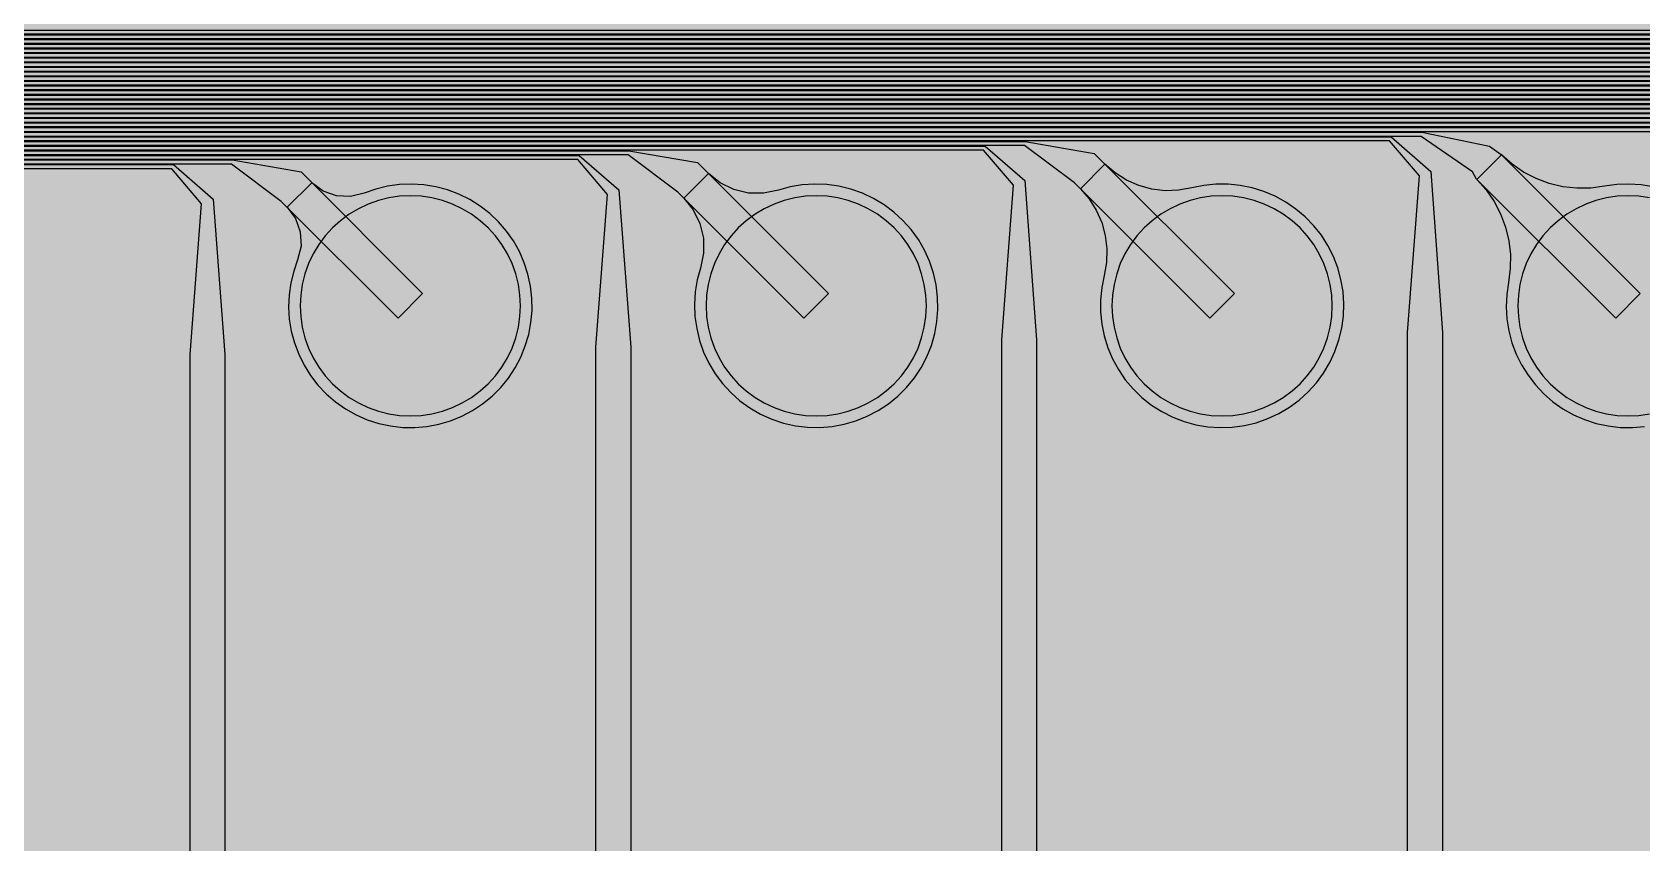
# Model space of a CAD drawing. Header units: metres. Extents: x -7231 to 10969, y -37556 to 1873.
# Drawn here: x -5395 to -4007, y -29504 to -28805 of the extents above; entities that cross this region are included whole.
import ezdxf

# ---------------------------------------------------------------- set-up
doc = ezdxf.new("R2010")
doc.units = ezdxf.units.M
for name, color, linetype in [('Metal1', 4, 'CONTINUOUS'), ('Metal2', 3, 'CONTINUOUS'), ('Polyimide', 7, 'CONTINUOUS'), ('Polyimide_Negative', 5, 'CONTINUOUS')]:
    doc.layers.add(name, color=color, linetype=linetype)

msp = doc.modelspace()

# ---------------------------------------------------------------- hatches: boundary and pattern name
at = {"layer": 'Polyimide'}
msp.add_hatch(color=7, dxfattribs=at).paths.add_polyline_path([(4065.7, -468), (4066.7, -502), (4068.5, -536), (4071.4, -570), (4075.5, -604), (4081, -638), (4088, -672), (4096.5, -706), (4106.6, -740), (4118.3, -774), (4131.6, -808), (4146.5, -842), (4162.9, -876), (4180.7, -910), (4199.8, -944), (4220.2, -978), (4241.7, -1012), (4264.2, -1046), (4287.5, -1080), (4311.5, -1114), (4336, -1148), (4360.9, -1182), (4385.9, -1216), (4410.9, -1250), (4435.7, -1284), (4460.2, -1318), (4484.2, -1352), (4507.5, -1385.9), (4530, -1419.9), (4551.5, -1453.9), (4571.9, -1487.9), (4591.1, -1521.9), (4608.9, -1555.9), (4625.3, -1589.9), (4640.1, -1623.9), (4653.4, -1657.9), (4665.1, -1691.9), (4675.2, -1725.9), (4683.7, -1759.9), (4690.7, -1793.9), (4696.2, -1827.9), (4700.3, -1861.9), (4703.2, -1895.9), (4705.1, -1929.9), (4706.1, -1963.9), (4706.4, -1997.9), (4706.5, -2031.9), (4706.5, -4793), (4710, -4838.4), (4720.2, -4882.7), (4737.1, -4925), (4760.1, -4964.2), (4788.9, -4999.5), (4822.6, -5030), (4860.5, -5055.1), (4901.8, -5074.2), (4901.8, -5074.2), (4970.7, -5105.2), (5034.7, -5145.3), (5092.8, -5193.5), (5143.8, -5249.2), (5186.9, -5311.2), (5221.2, -5378.4), (5246.2, -5449.7), (5261.4, -5523.7), (5266.5, -5599), (5261.4, -5674.3), (5246.2, -5748.3), (5221.2, -5819.6), (5186.9, -5886.8), (5143.8, -5948.8), (5092.8, -6004.5), (5034.7, -6052.7), (4970.7, -6092.8), (4901.8, -6123.8), (4860.5, -6142.9), (4822.6, -6168), (4788.9, -6198.5), (4760.1, -6233.8), (4737.1, -6273), (4720.2, -6315.3), (4710, -6359.6), (4706.5, -6405), (4706.5, -9221.5), (4710, -9266.9), (4720.2, -9311.2), (4737.1, -9353.5), (4760.1, -9392.7), (4788.9, -9428), (4822.6, -9458.5), (4860.5, -9483.6), (4901.8, -9502.7), (4970.7, -9533.7), (5034.7, -9573.8), (5092.8, -9622), (5143.8, -9677.7), (5186.9, -9739.7), (5221.2, -9806.9), (5246.2, -9878.2), (5261.4, -9952.2), (5266.5, -10027.5), (5261.4, -10102.8), (5246.2, -10176.8), (5221.2, -10248.1), (5186.9, -10315.3), (5143.8, -10377.3), (5092.8, -10433), (5034.7, -10481.2), (4970.7, -10521.3), (4901.8, -10552.3), (4860.5, -10571.4), (4822.6, -10596.5), (4788.9, -10627), (4760.1, -10662.3), (4737.1, -10701.5), (4720.2, -10743.8), (4710, -10788.1), (4706.5, -10833.5), (4706.5, -13650), (4710, -13695.4), (4720.2, -13739.7), (4737.1, -13782), (4760.1, -13821.2), (4788.9, -13856.5), (4822.6, -13887), (4860.5, -13912.1), (4901.8, -13931.2), (4970.7, -13962.2), (5034.7, -14002.2), (5092.8, -14050.5), (5143.8, -14106.2), (5186.9, -14168.2), (5221.2, -14235.4), (5246.2, -14306.7), (5261.4, -14380.7), (5266.5, -14456), (5261.4, -14531.3), (5246.2, -14605.3), (5221.2, -14676.5), (5186.9, -14743.8), (5143.8, -14805.8), (5092.8, -14861.5), (5034.7, -14909.7), (4970.7, -14949.8), (4901.8, -14980.8), (4860.5, -14999.9), (4822.6, -15025), (4788.9, -15055.5), (4760.1, -15090.8), (4737.1, -15130), (4720.2, -15172.3), (4710, -15216.6), (4706.5, -15262), (4706.5, -15456), (4720.9, -15750), (4764.1, -16041.3), (4835.7, -16326.8), (4934.9, -16604), (5060.7, -16870.2), (5212.1, -17122.7), (5387.5, -17359.2), (5585.2, -17577.3), (5803.3, -17775), (6039.8, -17950.4), (6292.3, -18101.8), (6558.4, -18227.6), (6835.6, -18326.8), (7121.2, -18398.3), (7412.4, -18441.5), (7706.5, -18456), (9969, -18456), (10047.4, -18459.8), (10125.1, -18471.4), (10201.2, -18490.4), (10275.2, -18516.9), (10346.1, -18550.5), (10413.5, -18590.8), (10476.5, -18637.6), (10534.7, -18690.3), (10587.4, -18748.5), (10634.2, -18811.5), (10674.5, -18878.9), (10708.1, -18949.8), (10734.6, -19023.8), (10753.6, -19099.9), (10765.2, -19177.6), (10769, -19256), (10769, -20895.8), (10730.2, -20951.4), (10694.6, -21009.1), (10662.2, -21068.6), (10633.2, -21129.9), (10607.6, -21192.7), (10585.5, -21256.7), (10566.9, -21322), (10552, -21388.1), (10540.8, -21455), (10533.4, -21522.3), (10529.6, -21590), (10529.6, -21657.8), (10533.4, -21725.5), (10540.8, -21792.9), (10552, -21859.7), (10566.9, -21925.9), (10585.5, -21991.1), (10607.6, -22055.2), (10633.2, -22117.9), (10662.2, -22179.2), (10694.6, -22238.7), (10730.2, -22296.4), (10769, -22352), (10769, -32454.2), (10728.7, -32510.5), (10691.7, -32568.9), (10658, -32629.3), (10627.8, -32691.6), (10601.2, -32755.4), (10578.2, -32820.7), (10558.9, -32887.1), (10543.4, -32954.5), (10531.8, -33022.7), (10524, -33091.4), (10520.1, -33160.5), (10520.1, -33229.7), (10524, -33298.8), (10531.8, -33367.5), (10543.4, -33435.7), (10558.9, -33503.1), (10578.2, -33569.5), (10601.2, -33634.8), (10627.8, -33698.6), (10658, -33760.8), (10691.7, -33821.3), (10728.7, -33879.7), (10769, -33936), (10769, -36556), (10765.2, -36634.4), (10753.6, -36712.1), (10734.6, -36788.2), (10708.1, -36862.1), (10674.5, -36933.1), (10634.2, -37000.5), (10587.4, -37063.5), (10534.7, -37121.7), (10476.5, -37174.4), (10413.5, -37221.2), (10346.1, -37261.5), (10275.2, -37295.1), (10201.2, -37321.6), (10125.1, -37340.6), (10047.4, -37352.1), (9969, -37356), (-6231, -37356), (-6309.4, -37352.1), (-6387.1, -37340.6), (-6463.2, -37321.6), (-6537.2, -37295.1), (-6608.1, -37261.5), (-6675.5, -37221.2), (-6738.5, -37174.4), (-6796.7, -37121.7), (-6849.4, -37063.5), (-6896.2, -37000.5), (-6936.5, -36933.1), (-6970.1, -36862.1), (-6996.6, -36788.2), (-7015.6, -36712.1), (-7027.2, -36634.4), (-7031, -36556), (-7031, -33936), (-6990.7, -33879.8), (-6953.7, -33821.3), (-6920, -33760.9), (-6889.8, -33698.6), (-6863.2, -33634.8), (-6840.2, -33569.5), (-6820.9, -33503.1), (-6805.4, -33435.7), (-6793.7, -33367.5), (-6785.9, -33298.8), (-6782, -33229.7), (-6782, -33160.5), (-6785.9, -33091.4), (-6793.7, -33022.7), (-6805.4, -32954.5), (-6820.9, -32887.1), (-6840.2, -32820.6), (-6863.2, -32755.4), (-6889.8, -32691.5), (-6920, -32629.3), (-6953.7, -32568.9), (-6990.7, -32510.4), (-7031, -32454.2), (-7031, -22364.8), (-6990.7, -22308.6), (-6953.7, -22250.1), (-6920, -22189.7), (-6889.8, -22127.5), (-6863.2, -22063.6), (-6840.2, -21998.4), (-6820.9, -21931.9), (-6805.4, -21864.5), (-6793.7, -21796.3), (-6785.9, -21727.6), (-6782, -21658.5), (-6782, -21589.3), (-6785.9, -21520.3), (-6793.7, -21451.5), (-6805.4, -21383.3), (-6820.9, -21315.9), (-6840.2, -21249.5), (-6863.2, -21184.2), (-6889.8, -21120.4), (-6920, -21058.1), (-6953.7, -20997.7), (-6990.7, -20939.3), (-7031, -20883), (-7031, -19256), (-7027.2, -19177.6), (-7015.6, -19099.9), (-6996.6, -19023.8), (-6970.1, -18949.8), (-6936.5, -18878.9), (-6896.2, -18811.5), (-6849.4, -18748.5), (-6796.7, -18690.3), (-6738.5, -18637.6), (-6675.5, -18590.8), (-6608.1, -18550.5), (-6537.2, -18516.9), (-6463.2, -18490.4), (-6387.1, -18471.4), (-6309.4, -18459.8), (-6231, -18456), (-3968.5, -18456), (-3674.4, -18441.5), (-3383.2, -18398.3), (-3097.6, -18326.8), (-2820.4, -18227.6), (-2554.3, -18101.8), (-2301.8, -17950.4), (-2065.3, -17775), (-1847.2, -17577.3), (-1649.5, -17359.2), (-1474.1, -17122.7), (-1322.7, -16870.2), (-1196.9, -16604), (-1097.7, -16326.8), (-1026.1, -16041.3), (-982.9, -15750), (-968.5, -15456), (-968.5, -15262), (-972, -15216.6), (-982.2, -15172.3), (-999.1, -15130), (-1022.1, -15090.8), (-1050.9, -15055.5), (-1084.6, -15025), (-1122.5, -14999.9), (-1163.8, -14980.8), (-1232.7, -14949.8), (-1296.7, -14909.7), (-1354.8, -14861.5), (-1405.8, -14805.8), (-1448.9, -14743.8), (-1483.2, -14676.5), (-1508.2, -14605.3), (-1523.4, -14531.3), (-1528.5, -14456), (-1523.4, -14380.7), (-1508.2, -14306.7), (-1483.2, -14235.4), (-1448.9, -14168.2), (-1405.8, -14106.2), (-1354.8, -14050.5), (-1296.7, -14002.2), (-1232.7, -13962.2), (-1163.8, -13931.2), (-1122.5, -13912.1), (-1084.6, -13887), (-1050.9, -13856.5), (-1022.1, -13821.2), (-999.1, -13782), (-982.2, -13739.7), (-972, -13695.4), (-968.5, -13650), (-968.5, -12309.6), (-972, -12264.3), (-982.2, -12219.9), (-999.1, -12177.7), (-1022.1, -12138.5), (-1050.9, -12103.2), (-1084.6, -12072.6), (-1122.5, -12047.5), (-1163.8, -12028.5), (-1232.7, -11997.4), (-1296.7, -11957.4), (-1354.8, -11909.1), (-1405.8, -11853.5), (-1448.9, -11791.5), (-1483.2, -11724.2), (-1508.2, -11653), (-1523.4, -11579), (-1528.5, -11503.7), (-1523.4, -11428.3), (-1508.2, -11354.4), (-1483.2, -11283.1), (-1448.9, -11215.9), (-1405.8, -11153.8), (-1354.8, -11098.2), (-1296.7, -11049.9), (-1232.7, -11009.9), (-1163.8, -10978.8), (-1122.5, -10959.8), (-1084.6, -10934.7), (-1050.9, -10904.1), (-1022.1, -10868.9), (-999.1, -10829.6), (-982.2, -10787.4), (-972, -10743), (-968.5, -10697.7), (-968.5, -9357.3), (-972, -9311.9), (-982.2, -9267.6), (-999.1, -9225.4), (-1022.1, -9186.1), (-1050.9, -9150.8), (-1084.6, -9120.3), (-1122.5, -9095.2), (-1163.8, -9076.2), (-1163.8, -9076.2), (-1232.7, -9045.1), (-1296.7, -9005.1), (-1354.8, -8956.8), (-1405.8, -8901.1), (-1448.9, -8839.1), (-1483.2, -8771.9), (-1508.2, -8700.6), (-1523.4, -8626.7), (-1528.5, -8551.3), (-1523.4, -8476), (-1508.2, -8402), (-1483.2, -8330.8), (-1448.9, -8263.5), (-1405.8, -8201.5), (-1354.8, -8145.9), (-1296.7, -8097.6), (-1232.7, -8057.6), (-1163.8, -8026.5), (-1163.8, -8026.5), (-1122.5, -8007.4), (-1084.6, -7982.4), (-1050.9, -7951.8), (-1022.1, -7916.5), (-999.1, -7877.3), (-982.2, -7835), (-972, -7790.7), (-968.5, -7745.4), (-968.5, -6405), (-972, -6359.6), (-982.2, -6315.3), (-999.1, -6273), (-1022.1, -6233.8), (-1050.9, -6198.5), (-1084.6, -6168), (-1122.5, -6142.9), (-1163.8, -6123.8), (-1163.8, -6123.8), (-1232.7, -6092.8), (-1296.7, -6052.7), (-1354.8, -6004.5), (-1405.8, -5948.8), (-1448.9, -5886.8), (-1483.2, -5819.6), (-1508.2, -5748.3), (-1523.4, -5674.3), (-1528.5, -5599), (-1523.4, -5523.7), (-1508.2, -5449.7), (-1483.2, -5378.4), (-1448.9, -5311.2), (-1405.8, -5249.2), (-1354.8, -5193.5), (-1296.7, -5145.3), (-1232.7, -5105.2), (-1163.8, -5074.2), (-1163.8, -5074.2), (-1122.5, -5055.1), (-1084.6, -5030), (-1050.9, -4999.5), (-1022.1, -4964.2), (-999.1, -4925), (-982.2, -4882.7), (-972, -4838.4), (-968.5, -4793), (-968.5, -2031.9), (-968.4, -1997.9), (-968.1, -1963.9), (-967.1, -1929.9), (-965.2, -1895.9), (-962.2, -1861.9), (-958, -1827.9), (-952.4, -1793.9), (-945.3, -1759.9), (-936.6, -1725.9), (-926.4, -1691.9), (-914.4, -1657.9), (-900.9, -1623.9), (-885.7, -1589.9), (-869.1, -1555.9), (-850.9, -1521.9), (-831.4, -1487.9), (-810.6, -1453.9), (-788.7, -1419.9), (-765.8, -1385.9), (-742.1, -1352), (-717.6, -1318), (-692.7, -1284), (-667.4, -1250), (-641.9, -1216), (-616.4, -1182), (-591.1, -1148), (-566.1, -1114), (-541.7, -1080), (-517.9, -1046), (-495, -1012), (-473.1, -978), (-452.4, -944), (-432.8, -910), (-414.7, -876), (-398, -842), (-382.9, -808), (-369.3, -774), (-357.4, -740), (-347.1, -706), (-338.4, -672), (-331.3, -638), (-325.7, -604), (-321.5, -570), (-318.6, -536), (-316.7, -502), (-315.7, -468), (-315.3, -434), (-315.2, -400), (-315.2, 401), (-315.2, 451), (-315.2, 1644), (-270.2, 1644), (-270, 1637.1), (-269.4, 1630.3), (-268.2, 1623.5), (-266.7, 1616.8), (-264.7, 1610.2), (-262.3, 1603.8), (-259.4, 1597.6), (-256.2, 1591.5), (-252.6, 1585.7), (-248.6, 1580.1), (-244.2, 1574.8), (-239.5, 1569.8), (-234.5, 1565.1), (-229.2, 1560.7), (-223.6, 1556.7), (-217.8, 1553.1), (-211.7, 1549.8), (-205.4, 1547), (-199, 1544.6), (-192.4, 1542.6), (-185.7, 1541), (-179, 1539.9), (-172.1, 1539.2), (-165.2, 1539), (-158.4, 1539.2), (-151.5, 1539.9), (-144.8, 1541), (-138.1, 1542.6), (-131.5, 1544.6), (-125.1, 1547), (-118.8, 1549.8), (-112.8, 1553.1), (-106.9, 1556.7), (-101.3, 1560.7), (-96, 1565.1), (-91, 1569.8), (-86.3, 1574.8), (-81.9, 1580.1), (-77.9, 1585.7), (-74.3, 1591.5), (-71.1, 1597.6), (-68.2, 1603.8), (-65.8, 1610.2), (-63.8, 1616.8), (-62.3, 1623.5), (-61.1, 1630.3), (-60.5, 1637.1), (-60.2, 1644), (1853, 1644), (1853, 1573), (3815.2, 1573), (3815.5, 1579.5), (3816.1, 1586.1), (3817.2, 1592.5), (3818.7, 1598.9), (3820.6, 1605.1), (3822.9, 1611.3), (3825.6, 1617.2), (3828.6, 1623), (3832.1, 1628.6), (3835.9, 1633.9), (3840.1, 1638.9), (3844.5, 1643.7), (3849.3, 1648.2), (3854.4, 1652.3), (3859.7, 1656.1), (3865.2, 1659.6), (3871, 1662.7), (3877, 1665.4), (3883.1, 1667.7), (3889.4, 1669.6), (3895.7, 1671.1), (3902.2, 1672.1), (3908.7, 1672.8), (3915.2, 1673), (3921.8, 1672.8), (3928.3, 1672.1), (3934.8, 1671.1), (3941.1, 1669.6), (3947.4, 1667.7), (3953.5, 1665.4), (3959.5, 1662.7), (3965.2, 1659.6), (3970.8, 1656.1), (3976.1, 1652.3), (3981.2, 1648.2), (3986, 1643.7), (3990.4, 1638.9), (3994.6, 1633.9), (3998.4, 1628.6), (4001.9, 1623), (4004.9, 1617.2), (4007.6, 1611.3), (4009.9, 1605.1), (4011.8, 1598.9), (4013.3, 1592.5), (4014.4, 1586.1), (4015, 1579.5), (4015.2, 1573), (4065.2, 1573), (4065.2, 451), (4065.2, 401), (4065.2, -400), (4065.3, -434), (4065.7, -468)])

# ---------------------------------------------------------------- linework, layer by layer
at = {"layer": 'Metal1'}
for points in [[(1216.7, -19211.9), (1216.7, -30063.7), (1185.7, -30094.7), (-5826.2, -30094.7), (-5857.2, -30063.7), (-5857.2, -28838.3), (-5826.2, -28807.2), (-372.8, -28807.2), (-338.9, -28837.1), (-328.5, -28993.5), (-328.5, -29781), (-358.5, -29781), (-358.5, -28993.5), (-348.1, -28840.9), (-374.2, -28810.8), (-5824.8, -28810.8), (-5853.7, -28839.7), (-5853.7, -30062.3), (-5824.8, -30091.2), (1184.3, -30091.2), (1213.2, -30062.3), (1213.2, -19211.9)], [(1208.7, -19211.9), (1208.7, -30055.7), (1177.7, -30086.7), (-5818.2, -30086.7), (-5849.2, -30055.7), (-5849.2, -28846.3), (-5818.2, -28815.2), (-722.8, -28815.2), (-688.9, -28845.1), (-678.5, -28999.9), (-678.5, -29781), (-708.5, -29781), (-708.5, -28999.9), (-698.1, -28848.9), (-724.2, -28818.8), (-5816.8, -28818.8), (-5845.7, -28847.7), (-5845.7, -30054.3), (-5816.8, -30083.2), (1176.3, -30083.2), (1205.2, -30054.3), (1205.2, -19211.9)], [(1200.7, -19211.9), (1200.7, -30047.7), (1169.7, -30078.7), (-5810.2, -30078.7), (-5841.2, -30047.7), (-5841.2, -28854.3), (-5810.2, -28823.2), (-1072.8, -28823.2), (-1038.8, -28853.1), (-1028.5, -29006.3), (-1028.5, -29781), (-1058.5, -29781), (-1058.5, -29006.3), (-1048.2, -28856.9), (-1074.2, -28826.8), (-5808.8, -28826.8), (-5837.7, -28855.7), (-5837.7, -30046.3), (-5808.8, -30075.2), (1168.3, -30075.2), (1197.2, -30046.3), (1197.2, -19211.9)], [(1192.7, -19211.9), (1192.7, -30039.7), (1161.7, -30070.7), (-5802.2, -30070.7), (-5833.2, -30039.7), (-5833.2, -28862.3), (-5802.2, -28831.2), (-1422.8, -28831.2), (-1388.8, -28861.1), (-1378.5, -29012.7), (-1378.5, -29781), (-1408.5, -29781), (-1408.5, -29012.7), (-1398.2, -28864.9), (-1424.2, -28834.8), (-5800.8, -28834.8), (-5829.7, -28863.7), (-5829.7, -30038.3), (-5800.8, -30067.2), (1160.3, -30067.2), (1189.2, -30038.3), (1189.2, -19211.9)], [(1184.7, -19211.9), (1184.7, -30031.7), (1153.7, -30062.7), (-5794.2, -30062.7), (-5825.2, -30031.7), (-5825.2, -28870.3), (-5794.2, -28839.2), (-1772.8, -28839.2), (-1738.8, -28869.1), (-1728.5, -29019.1), (-1728.5, -29781), (-1758.5, -29781), (-1758.5, -29019.1), (-1748.2, -28872.9), (-1774.2, -28842.8), (-5792.8, -28842.8), (-5821.7, -28871.7), (-5821.7, -30030.3), (-5792.8, -30059.2), (1152.3, -30059.2), (1181.2, -30030.3), (1181.2, -19211.9)], [(1176.7, -19211.9), (1176.7, -30023.7), (1145.7, -30054.7), (-5786.2, -30054.7), (-5817.2, -30023.7), (-5817.2, -28878.3), (-5786.2, -28847.2), (-2122.8, -28847.2), (-2088.8, -28877), (-2078.5, -29025.5), (-2078.5, -29781), (-2108.5, -29781), (-2108.5, -29025.5), (-2098.2, -28881), (-2124.2, -28850.8), (-5784.8, -28850.8), (-5813.7, -28879.7), (-5813.7, -30022.3), (-5784.8, -30051.2), (1144.3, -30051.2), (1173.2, -30022.3), (1173.2, -19211.9)], [(1168.7, -19211.9), (1168.7, -30015.7), (1137.7, -30046.7), (-5778.2, -30046.7), (-5809.2, -30015.7), (-5809.2, -28886.3), (-5778.2, -28855.2), (-2472.8, -28855.2), (-2438.7, -28885), (-2428.5, -29031.9), (-2428.5, -29781), (-2458.5, -29781), (-2458.5, -29031.9), (-2448.3, -28889), (-2474.2, -28858.8), (-5776.8, -28858.8), (-5805.7, -28887.7), (-5805.7, -30014.3), (-5776.8, -30043.2), (1136.3, -30043.2), (1165.2, -30014.3), (1165.2, -19211.9)], [(1160.7, -19211.9), (1160.7, -30007.7), (1129.7, -30038.7), (-5770.2, -30038.7), (-5801.2, -30007.7), (-5801.2, -28894.3), (-5770.2, -28863.2), (-2822.8, -28863.2), (-2788.7, -28893), (-2778.5, -29038.3), (-2778.5, -29781), (-2808.5, -29781), (-2808.5, -29038.3), (-2798.3, -28897), (-2824.2, -28866.8), (-5768.8, -28866.8), (-5797.7, -28895.7), (-5797.7, -30006.3), (-5768.8, -30035.2), (1128.3, -30035.2), (1157.2, -30006.3), (1157.2, -19211.9)], [(1152.7, -19211.9), (1152.7, -29999.7), (1121.7, -30030.7), (-5762.2, -30030.7), (-5793.2, -29999.7), (-5793.2, -28902.3), (-5762.2, -28871.2), (-3172.8, -28871.2), (-3138.7, -28901), (-3128.5, -29044.7), (-3128.5, -29781), (-3158.5, -29781), (-3158.5, -29044.7), (-3148.3, -28905), (-3174.2, -28874.8), (-5760.8, -28874.8), (-5789.7, -28903.7), (-5789.7, -29998.3), (-5760.8, -30027.2), (1120.3, -30027.2), (1149.2, -29998.3), (1149.2, -19211.9)], [(1144.7, -19211.9), (1144.7, -29991.7), (1113.7, -30022.7), (-5754.2, -30022.7), (-5785.2, -29991.7), (-5785.2, -28910.3), (-5754.2, -28879.2), (-3522.8, -28879.2), (-3488.7, -28909), (-3478.5, -29051.1), (-3478.5, -29781), (-3508.5, -29781), (-3508.5, -29051.1), (-3498.3, -28913), (-3524.2, -28882.8), (-5752.8, -28882.8), (-5781.7, -28911.7), (-5781.7, -29990.3), (-5752.8, -30019.2), (1112.3, -30019.2), (1141.2, -29990.3), (1141.2, -19211.9)], [(1136.7, -19211.9), (1136.7, -29983.7), (1105.7, -30014.7), (-5746.2, -30014.7), (-5777.2, -29983.7), (-5777.2, -28918.3), (-5746.2, -28887.2), (-3872.8, -28887.2), (-3838.6, -28917), (-3828.5, -29057.5), (-3828.5, -29781), (-3858.5, -29781), (-3858.5, -29057.5), (-3848.4, -28921), (-3874.2, -28890.8), (-5744.8, -28890.8), (-5773.7, -28919.7), (-5773.7, -29982.3), (-5744.8, -30011.2), (1104.3, -30011.2), (1133.2, -29982.3), (1133.2, -19211.9)], [(1128.7, -19211.9), (1128.7, -29975.7), (1097.7, -30006.7), (-5738.2, -30006.7), (-5769.2, -29975.7), (-5769.2, -28926.3), (-5738.2, -28895.2), (-4222.8, -28895.2), (-4188.6, -28925), (-4178.5, -29063.9), (-4178.5, -29781), (-4208.5, -29781), (-4208.5, -29063.9), (-4198.4, -28929), (-4224.2, -28898.8), (-5736.8, -28898.8), (-5765.7, -28927.7), (-5765.7, -29974.3), (-5736.8, -30003.2), (1096.3, -30003.2), (1125.2, -29974.3), (1125.2, -19211.9)], [(1120.7, -19211.9), (1120.7, -29967.7), (1089.7, -29998.7), (-5730.2, -29998.7), (-5761.2, -29967.7), (-5761.2, -28934.3), (-5730.2, -28903.2), (-4572.8, -28903.2), (-4538.6, -28933), (-4528.5, -29070.3), (-4528.5, -29781), (-4558.5, -29781), (-4558.5, -29070.3), (-4548.4, -28937), (-4574.2, -28906.8), (-5728.8, -28906.8), (-5757.7, -28935.7), (-5757.7, -29966.3), (-5728.8, -29995.2), (1088.3, -29995.2), (1117.2, -29966.3), (1117.2, -19211.9)], [(1112.7, -19211.9), (1112.7, -29959.7), (1081.7, -29990.7), (-5722.2, -29990.7), (-5753.2, -29959.7), (-5753.2, -28942.3), (-5722.2, -28911.2), (-4922.8, -28911.2), (-4888.6, -28941), (-4878.5, -29076.7), (-4878.5, -29781), (-4908.5, -29781), (-4908.5, -29076.7), (-4898.4, -28945), (-4924.2, -28914.8), (-5720.8, -28914.8), (-5749.7, -28943.7), (-5749.7, -29958.3), (-5720.8, -29987.2), (1080.3, -29987.2), (1109.2, -29958.3), (1109.2, -19211.9)], [(1104.7, -19211.9), (1104.7, -29951.7), (1073.7, -29982.7), (-5714.2, -29982.7), (-5745.2, -29951.7), (-5745.2, -28950.3), (-5714.2, -28919.2), (-5272.8, -28919.2), (-5238.5, -28948.9), (-5228.5, -29083.1), (-5228.5, -29781), (-5258.5, -29781), (-5258.5, -29083.1), (-5248.5, -28953.1), (-5274.2, -28922.8), (-5712.8, -28922.8), (-5741.7, -28951.7), (-5741.7, -29950.3), (-5712.8, -29979.2), (1072.3, -29979.2), (1101.2, -29950.3), (1101.2, -19211.9)]]:
    msp.add_lwpolyline(points, dxfattribs=at)
at = {"layer": 'Metal2'}
for points in [[(1220.7, -19211.9), (1220.7, -30067.7), (1189.7, -30098.7), (-5830.2, -30098.7), (-5861.2, -30067.7), (-5861.2, -28834.3), (-5830.2, -28803.2), (-339.3, -28803.2), (-289.1, -28825.4), (-242.8, -28887.7), (-155.6, -29033.3), (-181.4, -29048.7), (-268.5, -28903.1), (-299.5, -28836.1), (-340.2, -28806.8), (-5828.8, -28806.8), (-5857.7, -28835.7), (-5857.7, -30066.3), (-5828.8, -30095.2), (1188.3, -30095.2), (1217.2, -30066.3), (1217.2, -19211.9)], [(1212.7, -19211.9), (1212.7, -30059.7), (1181.7, -30090.7), (-5822.2, -30090.7), (-5853.2, -30059.7), (-5853.2, -28842.3), (-5822.2, -28811.2), (-689.3, -28811.2), (-638.6, -28832.9), (-595.1, -28888.8), (-505.7, -29033.1), (-531.3, -29048.9), (-620.6, -28904.6), (-649.3, -28844.1), (-690.2, -28814.8), (-5820.8, -28814.8), (-5849.7, -28843.7), (-5849.7, -30058.3), (-5820.8, -30087.2), (1180.3, -30087.2), (1209.2, -30058.3), (1209.2, -19211.9)], [(1204.7, -19211.9), (1204.7, -30051.7), (1173.7, -30082.7), (-5814.2, -30082.7), (-5845.2, -30051.7), (-5845.2, -28850.3), (-5814.2, -28819.2), (-1039.3, -28819.2), (-988, -28840.3), (-947.5, -28890.1), (-855.9, -29032.9), (-881.1, -29049.1), (-972.8, -28906.3), (-999, -28852.2), (-1040.2, -28822.7), (-5812.8, -28822.7), (-5841.7, -28851.7), (-5841.7, -30050.3), (-5812.8, -30079.2), (1172.3, -30079.2), (1201.2, -30050.3), (1201.2, -19211.9)], [(1196.7, -19211.9), (1196.7, -30043.7), (1165.7, -30074.7), (-5806.2, -30074.7), (-5837.2, -30043.7), (-5837.2, -28858.3), (-5806.2, -28827.2), (-1389.3, -28827.2), (-1337.4, -28847.7), (-1300.1, -28891.4), (-1206, -29032.7), (-1231, -29049.3), (-1325.1, -28908.1), (-1348.8, -28860.3), (-1390.2, -28830.8), (-5804.8, -28830.8), (-5833.7, -28859.7), (-5833.7, -30042.3), (-5804.8, -30071.2), (1164.3, -30071.2), (1193.2, -30042.3), (1193.2, -19211.9)], [(1188.7, -19211.9), (1188.7, -30035.7), (1157.7, -30066.7), (-5798.2, -30066.7), (-5829.2, -30035.7), (-5829.2, -28866.3), (-5798.2, -28835.2), (-1739.3, -28835.2), (-1686.7, -28855), (-1652.8, -28892.9), (-1556.2, -29032.5), (-1580.8, -29049.5), (-1677.4, -28910), (-1698.6, -28868.4), (-1740.1, -28838.8), (-5796.8, -28838.8), (-5825.7, -28867.7), (-5825.7, -30034.3), (-5796.8, -30063.2), (1156.3, -30063.2), (1185.2, -30034.3), (1185.2, -19211.9)], [(1180.7, -19211.9), (1180.7, -30027.7), (1149.7, -30058.7), (-5790.2, -30058.7), (-5821.2, -30027.7), (-5821.2, -28874.3), (-5790.2, -28843.2), (-2089.3, -28843.2), (-2036, -28862.2), (-2005.5, -28894.5), (-1906.3, -29032.2), (-1930.7, -29049.8), (-2029.9, -28912.1), (-2048.3, -28876.5), (-2090.1, -28846.8), (-5788.8, -28846.8), (-5817.7, -28875.7), (-5817.7, -30026.3), (-5788.8, -30055.2), (1148.3, -30055.2), (1177.2, -30026.3), (1177.2, -19211.9)], [(1172.7, -19211.9), (1172.7, -30019.7), (1141.7, -30050.7), (-5782.2, -30050.7), (-5813.2, -30019.7), (-5813.2, -28882.3), (-5782.2, -28851.2), (-2439.3, -28851.2), (-2385.3, -28869.3), (-2358.4, -28896.3), (-2256.5, -29032), (-2280.5, -29050), (-2382.4, -28914.3), (-2398.1, -28884.7), (-2440.1, -28854.7), (-5780.8, -28854.7), (-5809.7, -28883.7), (-5809.7, -30018.3), (-5780.8, -30047.2), (1140.3, -30047.2), (1169.2, -30018.3), (1169.2, -19211.9)], [(1164.7, -19211.9), (1164.7, -30011.7), (1133.7, -30042.7), (-5774.2, -30042.7), (-5805.2, -30011.7), (-5805.2, -28890.3), (-5774.2, -28859.2), (-2789.3, -28859.2), (-2734.5, -28876.3), (-2711.4, -28898.2), (-2606.7, -29031.7), (-2630.3, -29050.3), (-2735.1, -28916.7), (-2747.9, -28892.9), (-2790.1, -28862.8), (-5772.8, -28862.8), (-5801.7, -28891.7), (-5801.7, -30010.3), (-5772.8, -30039.2), (1132.3, -30039.2), (1161.2, -30010.3), (1161.2, -19211.9)], [(1156.7, -19211.9), (1156.7, -30003.7), (1125.7, -30034.7), (-5766.2, -30034.7), (-5797.2, -30003.7), (-5797.2, -28898.3), (-5766.2, -28867.2), (-3170.2, -28867.2), (-3114.1, -28882.4), (-3077.9, -28910.4), (-2957.9, -29030.4), (-2979.1, -29051.6), (-3099.1, -28931.6), (-3124.5, -28898), (-3170.8, -28870.8), (-5764.8, -28870.8), (-5793.7, -28899.7), (-5793.7, -30002.3), (-5764.8, -30031.2), (1124.3, -30031.2), (1153.2, -30002.3), (1153.2, -19211.9)], [(1148.7, -19211.9), (1148.7, -29995.7), (1117.7, -30026.7), (-5758.2, -30026.7), (-5789.2, -29995.7), (-5789.2, -28906.3), (-5758.2, -28875.2), (-3512.2, -28875.2), (-3455.5, -28889.6), (-3427.9, -28910.4), (-3307.9, -29030.4), (-3329.1, -29051.6), (-3449.1, -28931.6), (-3467, -28906.8), (-3512.8, -28878.8), (-5756.8, -28878.8), (-5785.7, -28907.7), (-5785.7, -29994.3), (-5756.8, -30023.2), (1116.3, -30023.2), (1145.2, -29994.3), (1145.2, -19211.9)], [(1140.7, -19211.9), (1140.7, -29987.7), (1109.7, -30018.7), (-5750.2, -30018.7), (-5781.2, -29987.7), (-5781.2, -28914.3), (-5750.2, -28883.2), (-3854.2, -28883.2), (-3796.8, -28896.6), (-3777.9, -28910.4), (-3657.9, -29030.4), (-3679.1, -29051.6), (-3799.1, -28931.6), (-3809.7, -28915.9), (-3854.8, -28886.7), (-5748.8, -28886.7), (-5777.7, -28915.7), (-5777.7, -29986.3), (-5748.8, -30015.2), (1108.3, -30015.2), (1137.2, -29986.3), (1137.2, -19211.9)], [(1132.7, -19211.9), (1132.7, -29979.7), (1101.7, -30010.7), (-5742.2, -30010.7), (-5773.2, -29979.7), (-5773.2, -28922.3), (-5742.2, -28891.2), (-4196.2, -28891.2), (-4137.9, -28903.2), (-4127.9, -28910.4), (-4007.9, -29030.4), (-4029.1, -29051.6), (-4149.1, -28931.6), (-4152.7, -28925.3), (-4196.8, -28894.8), (-5740.8, -28894.8), (-5769.7, -28923.7), (-5769.7, -29978.3), (-5740.8, -30007.2), (1100.3, -30007.2), (1129.2, -29978.3), (1129.2, -19211.9)], [(1124.7, -19211.9), (1124.7, -29971.7), (1093.7, -30002.7), (-5734.2, -30002.7), (-5765.2, -29971.7), (-5765.2, -28930.3), (-5734.2, -28899.2), (-4538.2, -28899.2), (-4478.8, -28909.5), (-4357.9, -29030.4), (-4379.1, -29051.6), (-4495.8, -28934.9), (-4538.8, -28902.8), (-5732.8, -28902.8), (-5761.7, -28931.7), (-5761.7, -29970.3), (-5732.8, -29999.2), (1092.3, -29999.2), (1121.2, -29970.3), (1121.2, -19211.9)], [(1116.7, -19211.9), (1116.7, -29963.7), (1085.7, -29994.7), (-5726.2, -29994.7), (-5757.2, -29963.7), (-5757.2, -28938.3), (-5726.2, -28907.2), (-4880.2, -28907.2), (-4820.8, -28917.5), (-4707.9, -29030.4), (-4729.1, -29051.6), (-4837.8, -28942.9), (-4880.8, -28910.8), (-5724.8, -28910.8), (-5753.7, -28939.7), (-5753.7, -29962.3), (-5724.8, -29991.2), (1084.3, -29991.2), (1113.2, -29962.3), (1113.2, -19211.9)], [(1108.7, -19211.9), (1108.7, -29955.7), (1077.7, -29986.7), (-5718.2, -29986.7), (-5749.2, -29955.7), (-5749.2, -28946.3), (-5718.2, -28915.2), (-5222.2, -28915.2), (-5162.8, -28925.5), (-5057.9, -29030.4), (-5079.1, -29051.6), (-5179.8, -28950.9), (-5222.8, -28918.7), (-5716.8, -28918.7), (-5745.7, -28947.7), (-5745.7, -29954.3), (-5716.8, -29983.2), (1076.3, -29983.2), (1105.2, -29954.3), (1105.2, -19211.9)], [(-3996.9, -28938.3), (-4007.2, -28936.6), (-4017.7, -28936), (-4028.2, -28936.4), (-4038.6, -28937.9), (-4050.6, -28939.5), (-4062.7, -28939.6), (-4074.7, -28938.3), (-4086.4, -28935.4), (-4097.8, -28931.2), (-4108.5, -28925.6), (-4118.5, -28918.8), (-4127.5, -28910.8), (-4148.7, -28932), (-4148.7, -28932), (-4140.7, -28941), (-4133.9, -28951), (-4128.3, -28961.7), (-4124.1, -28973.1), (-4121.2, -28984.8), (-4119.9, -28996.8), (-4120, -29008.9), (-4121.6, -29020.9), (-4123.1, -29031.3), (-4123.5, -29041.8), (-4122.9, -29052.3), (-4121.2, -29062.6), (-4118.6, -29072.8), (-4114.9, -29082.6), (-4110.3, -29092), (-4104.7, -29100.9), (-4098.3, -29109.2), (-4091.1, -29116.8), (-4083.2, -29123.7), (-4074.6, -29129.7), (-4065.5, -29134.9), (-4055.9, -29139.1), (-4045.9, -29142.4), (-4035.6, -29144.6), (-4025.2, -29145.8), (-4014.7, -29145.9), (-4004.3, -29145)]]:
    msp.add_lwpolyline(points, dxfattribs=at)
for points in [[(-4832.7, -28948), (-4824.6, -28958.1), (-4818.9, -28969.9), (-4815.8, -28982.6), (-4815.6, -28995.6), (-4818.3, -29008.4), (-4821.1, -29018.6), (-4822.8, -29029), (-4823.5, -29039.6), (-4823.1, -29050.2), (-4821.6, -29060.6), (-4819.1, -29070.9), (-4815.6, -29080.9), (-4811.1, -29090.5), (-4805.7, -29099.6), (-4799.3, -29108), (-4792.2, -29115.8), (-4784.3, -29122.9), (-4775.7, -29129.1), (-4766.5, -29134.4), (-4756.9, -29138.7), (-4746.8, -29142.1), (-4736.5, -29144.4), (-4726, -29145.7), (-4715.4, -29146), (-4704.9, -29145.1), (-4694.5, -29143.2), (-4684.3, -29140.3), (-4674.5, -29136.3), (-4665.1, -29131.4), (-4656.3, -29125.6), (-4648.1, -29118.9), (-4640.6, -29111.4), (-4633.9, -29103.2), (-4628.1, -29094.4), (-4623.2, -29085), (-4619.2, -29075.2), (-4616.3, -29065), (-4614.4, -29054.6), (-4613.5, -29044.1), (-4613.8, -29033.5), (-4615.1, -29023), (-4617.4, -29012.7), (-4620.8, -29002.6), (-4625.1, -28993), (-4630.4, -28983.8), (-4636.6, -28975.2), (-4643.7, -28967.3), (-4651.5, -28960.2), (-4659.9, -28953.8), (-4669, -28948.4), (-4678.6, -28943.9), (-4688.6, -28940.4), (-4698.9, -28937.9), (-4709.3, -28936.4), (-4719.9, -28936), (-4730.5, -28936.7), (-4740.9, -28938.4), (-4751.1, -28941.2), (-4763.9, -28943.9), (-4776.9, -28943.7), (-4789.6, -28940.6), (-4801.4, -28934.9), (-4811.5, -28926.8), (-4832.7, -28948)], [(-4490.7, -28940), (-4483.2, -28948.8), (-4477, -28958.6), (-4472.3, -28969.2), (-4469.2, -28980.4), (-4467.8, -28991.9), (-4468.2, -29003.5), (-4470.2, -29014.9), (-4472.3, -29025.3), (-4473.4, -29035.7), (-4473.4, -29046.2), (-4472.3, -29056.7), (-4470.2, -29067), (-4467.1, -29077.1), (-4463, -29086.8), (-4457.9, -29096), (-4452, -29104.7), (-4445.2, -29112.7), (-4437.6, -29120), (-4429.4, -29126.6), (-4420.5, -29132.2), (-4411.1, -29137), (-4401.3, -29140.7), (-4391.1, -29143.5), (-4380.8, -29145.3), (-4370.3, -29146), (-4359.7, -29145.6), (-4349.3, -29144.2), (-4339.1, -29141.8), (-4329.1, -29138.3), (-4319.6, -29133.9), (-4310.5, -29128.5), (-4302.1, -29122.3), (-4294.3, -29115.2), (-4287.2, -29107.4), (-4281, -29099), (-4275.6, -29089.9), (-4271.2, -29080.4), (-4267.7, -29070.4), (-4265.3, -29060.2), (-4263.9, -29049.8), (-4263.5, -29039.2), (-4264.2, -29028.7), (-4266, -29018.4), (-4268.8, -29008.2), (-4272.5, -28998.4), (-4277.3, -28989), (-4282.9, -28980.1), (-4289.5, -28971.9), (-4296.8, -28964.3), (-4304.8, -28957.5), (-4313.5, -28951.6), (-4322.7, -28946.5), (-4332.4, -28942.4), (-4342.5, -28939.3), (-4352.8, -28937.2), (-4363.3, -28936.1), (-4373.8, -28936.1), (-4384.2, -28937.2), (-4394.6, -28939.3), (-4406, -28941.3), (-4417.6, -28941.7), (-4429.1, -28940.3), (-4440.3, -28937.2), (-4450.9, -28932.5), (-4460.7, -28926.3), (-4469.5, -28918.8), (-4490.7, -28940)], [(-5174.7, -28956), (-5167.5, -28965.7), (-5163.4, -28977.2), (-5162.7, -28989.4), (-5165.7, -29001.2), (-5169.1, -29011.1), (-5171.6, -29021.2), (-5173.1, -29031.6), (-5173.5, -29042.1), (-5172.9, -29052.6), (-5171.2, -29062.9), (-5168.5, -29073), (-5164.8, -29082.8), (-5160.2, -29092.2), (-5154.6, -29101.1), (-5148.2, -29109.4), (-5141, -29117), (-5133, -29123.8), (-5124.5, -29129.8), (-5115.3, -29135), (-5105.7, -29139.2), (-5095.8, -29142.4), (-5085.5, -29144.6), (-5075.1, -29145.8), (-5064.6, -29145.9), (-5054.2, -29145), (-5043.9, -29143.1), (-5033.9, -29140.1), (-5024.2, -29136.2), (-5014.9, -29131.3), (-5006.2, -29125.5), (-4998.1, -29118.9), (-4990.6, -29111.4), (-4984, -29103.3), (-4978.2, -29094.6), (-4973.3, -29085.3), (-4969.4, -29075.6), (-4966.4, -29065.6), (-4964.5, -29055.3), (-4963.6, -29044.9), (-4963.7, -29034.4), (-4964.9, -29024), (-4967.1, -29013.7), (-4970.3, -29003.8), (-4974.5, -28994.2), (-4979.7, -28985), (-4985.7, -28976.5), (-4992.5, -28968.5), (-5000.1, -28961.3), (-5008.4, -28954.9), (-5017.3, -28949.3), (-5026.7, -28944.7), (-5036.5, -28941), (-5046.6, -28938.3), (-5056.9, -28936.6), (-5067.4, -28936), (-5077.9, -28936.4), (-5088.3, -28937.9), (-5098.4, -28940.4), (-5108.3, -28943.8), (-5120.1, -28946.8), (-5132.3, -28946.1), (-5143.8, -28942), (-5153.5, -28934.8), (-5174.7, -28956)]]:
    msp.add_lwpolyline(points, close=True, dxfattribs=at)
at = {"layer": 'Polyimide_Negative'}
for points in [[(-4973.5, -29041), (-4974, -29031.7), (-4975.3, -29022.5), (-4977.6, -29013.4), (-4980.7, -29004.6), (-4984.7, -28996.2), (-4989.5, -28988.2), (-4995.1, -28980.7), (-5001.3, -28973.8), (-5008.2, -28967.6), (-5015.7, -28962), (-5023.7, -28957.2), (-5032.1, -28953.2), (-5040.9, -28950.1), (-5050, -28947.8), (-5059.2, -28946.5), (-5068.5, -28946), (-5077.8, -28946.5), (-5087, -28947.8), (-5096.1, -28950.1), (-5104.9, -28953.2), (-5113.3, -28957.2), (-5121.3, -28962), (-5128.8, -28967.6), (-5135.7, -28973.8), (-5141.9, -28980.7), (-5147.5, -28988.2), (-5152.3, -28996.2), (-5156.3, -29004.6), (-5159.4, -29013.4), (-5161.7, -29022.5), (-5163, -29031.7), (-5163.5, -29041), (-5163, -29050.3), (-5161.7, -29059.5), (-5159.4, -29068.6), (-5156.3, -29077.4), (-5152.3, -29085.8), (-5147.5, -29093.8), (-5141.9, -29101.3), (-5135.7, -29108.2), (-5128.8, -29114.4), (-5121.3, -29120), (-5113.3, -29124.8), (-5104.9, -29128.8), (-5096.1, -29131.9), (-5087, -29134.2), (-5077.8, -29135.5), (-5068.5, -29136), (-5059.2, -29135.5), (-5050, -29134.2), (-5040.9, -29131.9), (-5032.1, -29128.8), (-5023.7, -29124.8), (-5015.7, -29120), (-5008.2, -29114.4), (-5001.3, -29108.2), (-4995.1, -29101.3), (-4989.5, -29093.8), (-4984.7, -29085.8), (-4980.7, -29077.4), (-4977.6, -29068.6), (-4975.3, -29059.5), (-4974, -29050.3), (-4973.5, -29041)], [(-4623.5, -29041), (-4624, -29031.7), (-4625.3, -29022.5), (-4627.6, -29013.4), (-4630.7, -29004.6), (-4634.7, -28996.2), (-4639.5, -28988.2), (-4645.1, -28980.7), (-4651.3, -28973.8), (-4658.2, -28967.6), (-4665.7, -28962), (-4673.7, -28957.2), (-4682.1, -28953.2), (-4690.9, -28950.1), (-4700, -28947.8), (-4709.2, -28946.5), (-4718.5, -28946), (-4727.8, -28946.5), (-4737, -28947.8), (-4746.1, -28950.1), (-4754.9, -28953.2), (-4763.3, -28957.2), (-4771.3, -28962), (-4778.8, -28967.6), (-4785.7, -28973.8), (-4791.9, -28980.7), (-4797.5, -28988.2), (-4802.3, -28996.2), (-4806.3, -29004.6), (-4809.4, -29013.4), (-4811.7, -29022.5), (-4813, -29031.7), (-4813.5, -29041), (-4813, -29050.3), (-4811.7, -29059.5), (-4809.4, -29068.6), (-4806.3, -29077.4), (-4802.3, -29085.8), (-4797.5, -29093.8), (-4791.9, -29101.3), (-4785.7, -29108.2), (-4778.8, -29114.4), (-4771.3, -29120), (-4763.3, -29124.8), (-4754.9, -29128.8), (-4746.1, -29131.9), (-4737, -29134.2), (-4727.8, -29135.5), (-4718.5, -29136), (-4709.2, -29135.5), (-4700, -29134.2), (-4690.9, -29131.9), (-4682.1, -29128.8), (-4673.7, -29124.8), (-4665.7, -29120), (-4658.2, -29114.4), (-4651.3, -29108.2), (-4645.1, -29101.3), (-4639.5, -29093.8), (-4634.7, -29085.8), (-4630.7, -29077.4), (-4627.6, -29068.6), (-4625.3, -29059.5), (-4624, -29050.3), (-4623.5, -29041)], [(-4273.5, -29041), (-4274, -29031.7), (-4275.3, -29022.5), (-4277.6, -29013.4), (-4280.7, -29004.6), (-4284.7, -28996.2), (-4289.5, -28988.2), (-4295.1, -28980.7), (-4301.3, -28973.8), (-4308.2, -28967.6), (-4315.7, -28962), (-4323.7, -28957.2), (-4332.1, -28953.2), (-4340.9, -28950.1), (-4350, -28947.8), (-4359.2, -28946.5), (-4368.5, -28946), (-4377.8, -28946.5), (-4387, -28947.8), (-4396.1, -28950.1), (-4404.9, -28953.2), (-4413.3, -28957.2), (-4421.3, -28962), (-4428.8, -28967.6), (-4435.7, -28973.8), (-4441.9, -28980.7), (-4447.5, -28988.2), (-4452.3, -28996.2), (-4456.3, -29004.6), (-4459.4, -29013.4), (-4461.7, -29022.5), (-4463, -29031.7), (-4463.5, -29041), (-4463, -29050.3), (-4461.7, -29059.5), (-4459.4, -29068.6), (-4456.3, -29077.4), (-4452.3, -29085.8), (-4447.5, -29093.8), (-4441.9, -29101.3), (-4435.7, -29108.2), (-4428.8, -29114.4), (-4421.3, -29120), (-4413.3, -29124.8), (-4404.9, -29128.8), (-4396.1, -29131.9), (-4387, -29134.2), (-4377.8, -29135.5), (-4368.5, -29136), (-4359.2, -29135.5), (-4350, -29134.2), (-4340.9, -29131.9), (-4332.1, -29128.8), (-4323.7, -29124.8), (-4315.7, -29120), (-4308.2, -29114.4), (-4301.3, -29108.2), (-4295.1, -29101.3), (-4289.5, -29093.8), (-4284.7, -29085.8), (-4280.7, -29077.4), (-4277.6, -29068.6), (-4275.3, -29059.5), (-4274, -29050.3), (-4273.5, -29041)]]:
    msp.add_lwpolyline(points, close=True, dxfattribs=at)
msp.add_lwpolyline([(-4000, -28947.8), (-4009.2, -28946.5), (-4018.5, -28946), (-4027.8, -28946.5), (-4037, -28947.8), (-4046.1, -28950.1), (-4054.9, -28953.2), (-4063.3, -28957.2), (-4071.3, -28962), (-4078.8, -28967.6), (-4085.7, -28973.8), (-4091.9, -28980.7), (-4097.5, -28988.2), (-4102.3, -28996.2), (-4106.3, -29004.6), (-4109.4, -29013.4), (-4111.7, -29022.5), (-4113, -29031.7), (-4113.5, -29041), (-4113, -29050.3), (-4111.7, -29059.5), (-4109.4, -29068.6), (-4106.3, -29077.4), (-4102.3, -29085.8), (-4097.5, -29093.8), (-4091.9, -29101.3), (-4085.7, -29108.2), (-4078.8, -29114.4), (-4071.3, -29120), (-4063.3, -29124.8), (-4054.9, -29128.8), (-4046.1, -29131.9), (-4037, -29134.2), (-4027.8, -29135.5), (-4018.5, -29136), (-4009.2, -29135.5), (-4000, -29134.2)], dxfattribs=at)

doc.saveas('drawing.dxf')
